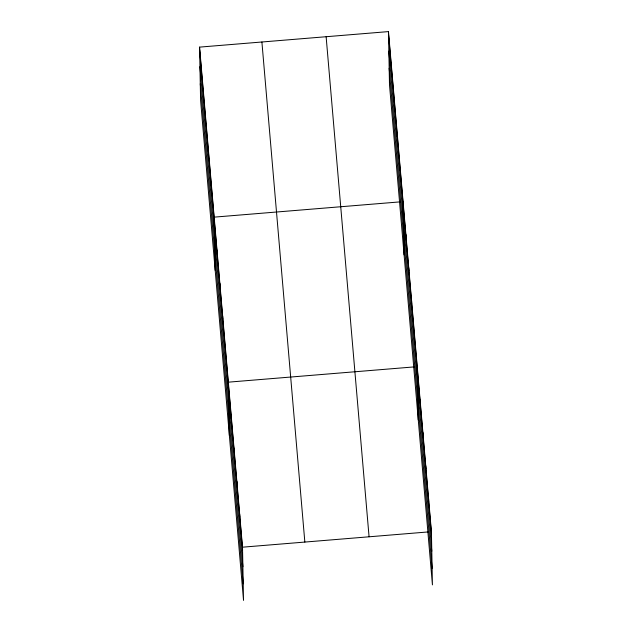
<?xml version="1.0" encoding="UTF-8"?>
<svg xmlns="http://www.w3.org/2000/svg" width="632" height="632" viewBox="0 0 632 632"><rect width="100%" height="100%" fill="white"/><g stroke="black" fill="none" stroke-linecap="round" stroke-linejoin="round"><path stroke-width="0.95" d="M199.57 47.116L242.506 547.186L243.533 600.4L200.589 100.33L199.57 47.116L388.467 31.6L431.411 531.67L432.43 584.884L389.494 84.814L388.467 31.6M400.151 201.869L214.169 217.139L215.188 270.354M414.316 366.892L228.334 382.163L229.361 435.377M242.506 547.186L428.488 531.915M388.53 34.57L431.466 534.64M388.846 51.153L431.79 551.222M389.17 68.232L432.114 568.302M326.128 36.719L369.072 536.789M261.901 41.996L304.845 542.066M199.625 50.086L242.562 550.156M199.941 66.66L242.886 566.738M200.273 83.748L243.209 583.818M428.575 498.672L428.638 501.634M425.747 465.666L425.802 468.636M422.911 432.659L422.966 435.63M420.075 399.653L420.13 402.623M417.238 366.647L418.266 419.861M414.41 333.641L414.466 336.611M411.574 300.642L411.63 303.605M408.738 267.636L408.793 270.607M405.902 234.63L405.957 237.6M403.074 201.624L404.093 254.838M400.151 167.622L400.206 170.593M397.228 133.613L397.283 136.583M394.313 99.611L394.368 102.582M391.39 65.602L391.445 68.572M239.678 514.179L239.733 517.15M236.842 481.181L236.897 484.144M234.006 448.175L234.061 451.145M231.17 415.169L231.225 418.139M225.506 349.156L225.561 352.127M222.669 316.15L222.725 319.12M219.833 283.152L219.889 286.114M216.997 250.146L217.06 253.116M211.246 183.138L211.301 186.1M208.323 149.128L208.386 152.099M205.408 115.127L205.463 118.089M202.485 81.117L202.54 84.088"/></g></svg>
